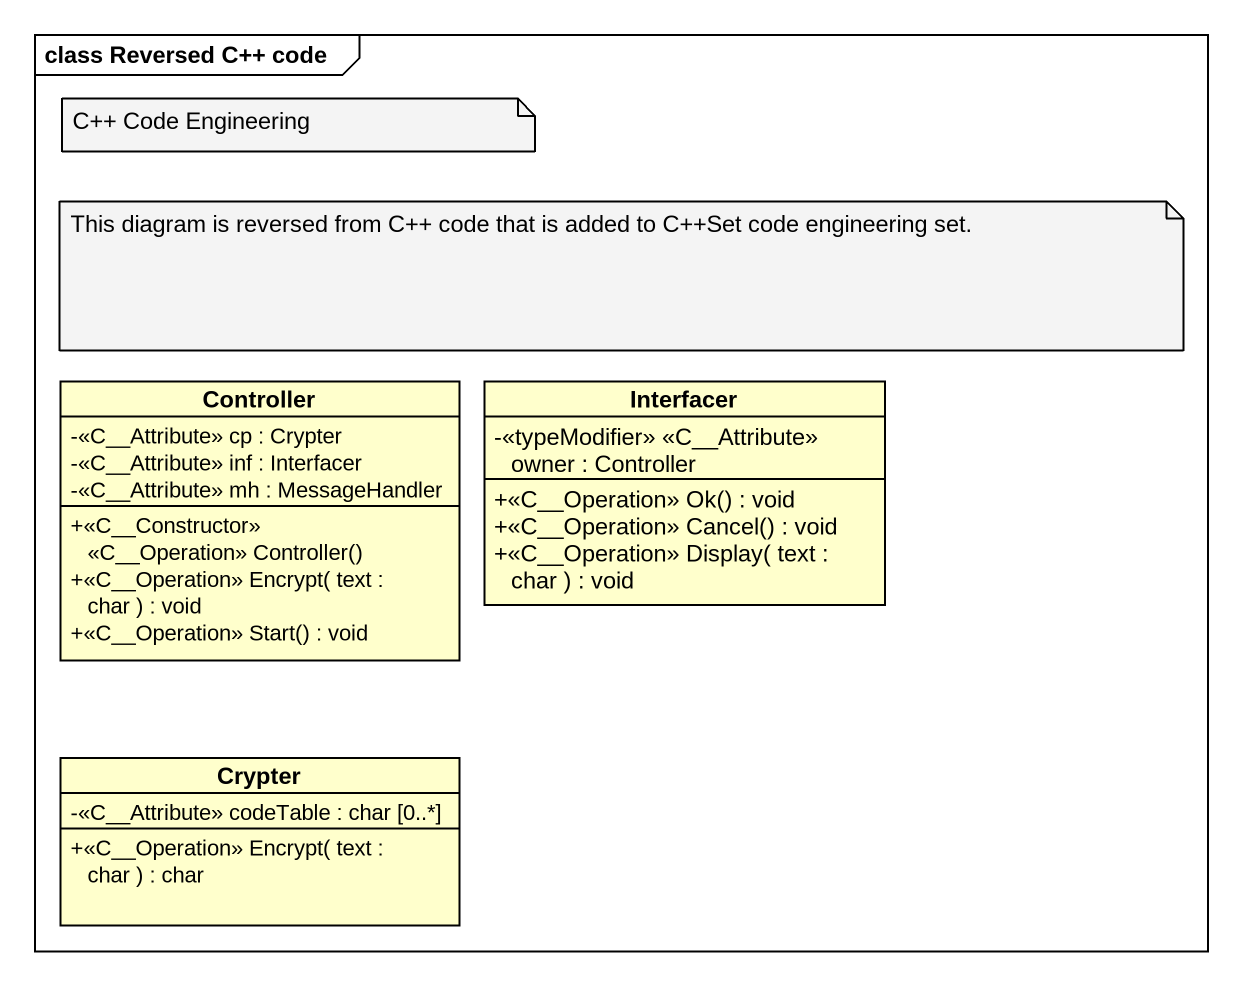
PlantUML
@startuml
mainframe class Reversed C++ code
hide circle
hide empty members
skinparam classAttributeIconSize 0
class Controller {
  -<<C__Attribute>> cp : Crypter
  -<<C__Attribute>> inf : Interfacer
  -<<C__Attribute>> mh : MessageHandler
  +<<C~__Constructor>> <<C~__Operation>> Controller()
  +<<C__Operation>> Encrypt( text : char ) : void
  +<<C__Operation>> Start() : void
}
class Interfacer {
  -<<typeModifier>> <<C__Attribute>> owner : Controller
  +<<C__Operation>> Ok() : void
  +<<C__Operation>> Cancel() : void
  +<<C__Operation>> Display( text : char ) : void
}
class Crypter {
  -<<C__Attribute>> codeTable : char [0..*]
  +<<C__Operation>> Encrypt( text : char ) : char
}
note as N1
  C++ Code Engineering
end note
note as N2
  This diagram is reversed from C++ code that is added to C++Set code engineering set.
end note
@enduml
